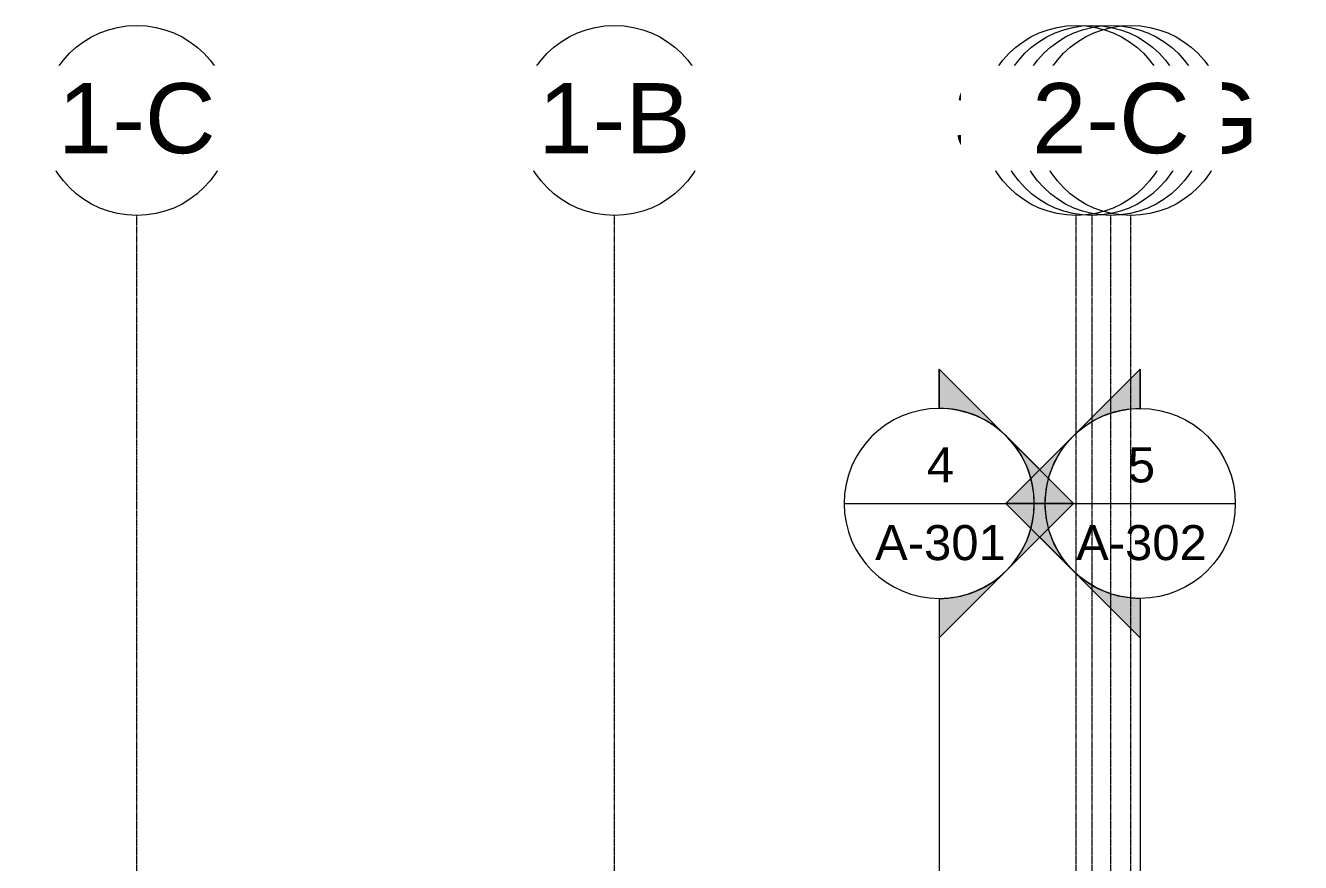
# Model space of a CAD drawing. Header units: inches. Extents: x -23227 to -2744, y -314 to 853.
# Drawn here: x -12993 to -12349, y 412 to 835 of the extents above; entities that cross this region are included whole.
import ezdxf

# ---------------------------------------------------------------- set-up
doc = ezdxf.new("R2010")
doc.units = ezdxf.units.IN
doc.header["$MEASUREMENT"] = 0
doc.linetypes.add('Grid Line 1_2_', pattern=[0.875, 0.5, -0.125, 0.125, -0.125])
for name, color, linetype, lineweight in [('G-ANNO-SYMB', 111, 'Continuous', 9), ('S-GRID', 1, 'Continuous', 9), ('S-GRID-IDEN', 1, 'Continuous', 9)]:
    doc.layers.add(name, color=color, linetype=linetype, lineweight=lineweight)
doc.styles.add('Arial_1', font='arial.ttf', dxfattribs={"height": 35.407186})
doc.styles.add('Arial_2', font='arial.ttf', dxfattribs={"height": 17.703593})

# ---------------------------------------------------------------- blocks, each defined once
blk = doc.blocks.new('Grid - Grid Head - Circle-14747-Section 5')
at = {"layer": 'S-GRID-IDEN'}
blk.add_circle((21143.8, 786.66), 48, dxfattribs=at)
blk = doc.blocks.new('Section - Section Head - Filled-1526-Section 5')
at = {"layer": 'G-ANNO-SYMB'}
h = blk.add_hatch(color=256, dxfattribs=at)
edge = h.paths.add_edge_path(flags=0)
edge.add_arc((22272.83, 593.16), 48.06, 47.9216, 90)
edge.add_line((22272.83, 641.22), (22272.83, 661.04))
edge.add_line((22272.83, 661.04), (22305.04, 628.83))
h = blk.add_hatch(color=256, dxfattribs=at)
edge = h.paths.add_edge_path(flags=0)
edge.add_line((22306.77, 627.1), (22340.72, 593.16))
edge.add_line((22340.72, 593.16), (22320.83, 593.16))
edge.add_arc((22272.83, 593.16), 48, 360, 405)
h = blk.add_hatch(color=256, dxfattribs=at)
edge = h.paths.add_edge_path(flags=0)
edge.add_arc((22272.83, 593.16), 48, 315, 360)
edge.add_line((22320.83, 593.16), (22340.72, 593.16))
edge.add_line((22340.72, 593.16), (22306.77, 559.22))
h = blk.add_hatch(color=256, dxfattribs=at)
edge = h.paths.add_edge_path(flags=0)
edge.add_line((22305.04, 557.48), (22272.83, 525.27))
edge.add_line((22272.83, 525.27), (22272.83, 545.09))
edge.add_arc((22272.83, 593.16), 48.06, 270, 312.0784)
for p, q in [((22340.72, 593.16), (22272.83, 661.04)), ((22272.83, 641.16), (22272.83, 661.04)), ((22305.04, 628.83), (22272.83, 661.04)), ((22272.83, 661.04), (22272.83, 641.22)), ((22340.72, 593.16), (22306.77, 627.1)), ((22340.72, 593.16), (22272.83, 525.27)), ((22306.77, 559.22), (22340.72, 593.16)), ((22320.83, 593.16), (22340.72, 593.16)), ((22340.72, 593.16), (22320.83, 593.16)), ((22272.83, 525.27), (22305.04, 557.48)), ((22272.83, 545.16), (22272.83, 525.27)), ((22272.83, 545.09), (22272.83, 525.27))]:
    blk.add_line(p, q, dxfattribs=at)
for radius, start, end in [(48, 90, 270), (48.06, 47.9216, 90), (48, 270, 90), (48, 360, 45), (48, 315, 360), (48.06, 270, 312.0784)]:
    blk.add_arc((22272.83, 593.16), radius, start, end, dxfattribs=at)

msp = doc.modelspace()

# ---------------------------------------------------------------- linework, layer by layer
at = {"layer": 'G-ANNO-SYMB'}
for p, q in [((-12579.52584, 593.15708), (-12483.52584, 593.15708)), ((-12478.00196, 593.15708), (-12382.00196, 593.15708)), ((-12531.52584, 545.15708), (-12531.52584, -79.66081)), ((-12430.00196, 545.15708), (-12430.00196, -79.66081))]:
    msp.add_line(p, q, dxfattribs=at)
at = {"layer": 'S-GRID', "linetype": 'Grid Line 1_2_'}
for p, q in [((-12936.80612, -273.16081), (-12936.80612, 738.65708)), ((-12936.80612, -273.16081), (-12936.80612, 738.65708)), ((-12695.55612, -273.16081), (-12695.55612, 738.65708)), ((-12695.55612, -273.16081), (-12695.55612, 738.65708)), ((-12462.30612, -273.16081), (-12462.30612, 738.65708)), ((-12454.30612, -273.16081), (-12454.30612, 738.65708)), ((-12444.80612, -273.16081), (-12444.80612, 738.65708)), ((-12444.80612, -273.16081), (-12444.80612, 738.65708)), ((-12434.80612, -273.16081), (-12434.80612, 738.65708))]:
    msp.add_line(p, q, dxfattribs=at)

# ---------------------------------------------------------------- block references
at = {"layer": 'G-ANNO-SYMB'}
msp.add_blockref('Section - Section Head - Filled-1526-Section 5', (-34804.35893, 0), dxfattribs=at)
at = {"layer": 'G-ANNO-SYMB', "extrusion": (0, 0, -1)}
msp.add_blockref('Section - Section Head - Filled-1526-Section 5', (-9842.83113, 0), dxfattribs=at)
at = {"layer": 'S-GRID-IDEN'}
for p in [(-34080.60893, 0), (-33839.35893, 0), (-33598.10893, 0)]:
    msp.add_blockref('Grid - Grid Head - Circle-14747-Section 5', p, dxfattribs=at)

# ---------------------------------------------------------------- texts
at = {"layer": 'G-ANNO-SYMB', "attachment_point": 2, "line_spacing_factor": 0.938532, "style": 'Arial_2'}
for s, insert, char_height, width in [('4', (-12530.9111, 621.49532), 17.70359, 16.416), ('5', (-12429.38722, 621.49532), 17.70359, 16.416), ('A-301', (-12530.9111, 582.22284), 17.703593, 78.624), ('A-302', (-12429.38722, 582.22284), 17.703593, 78.624)]:
    msp.add_mtext(s, dxfattribs=dict(at, insert=insert, char_height=char_height, width=width))

# ---------------------------------------------------------------- next in the draw order: texts
at = {"layer": 'S-GRID-IDEN', "char_height": 35.407186, "width": 85.104, "attachment_point": 2, "line_spacing_factor": 0.938532, "style": 'Arial_1', "bg_fill": 3, "box_fill_scale": 1.25, "bg_fill_color": 0, "bg_fill_transparency": 0}
for s, insert in [('3-5', (-12936.81535, 805.53081)), ('3-4', (-12695.56535, 805.53081)), ('3-3', (-12454.31535, 805.53081))]:
    msp.add_mtext(s, dxfattribs=dict(at, insert=insert))

# ---------------------------------------------------------------- next in the draw order: block references
at = {"layer": 'S-GRID-IDEN'}
for p in [(-34080.60893, 0), (-33839.35893, 0), (-33606.10893, 0)]:
    msp.add_blockref('Grid - Grid Head - Circle-14747-Section 5', p, dxfattribs=at)

# ---------------------------------------------------------------- next in the draw order: texts
at = {"layer": 'S-GRID-IDEN', "char_height": 35.407186, "attachment_point": 2, "line_spacing_factor": 0.938532, "style": 'Arial_1', "bg_fill": 3, "box_fill_scale": 1.25, "bg_fill_color": 0, "bg_fill_transparency": 0}
for s, insert, width in [('1-C', (-12936.81535, 805.53081), 94.608), ('1-B', (-12695.56535, 805.53081), 91.584), ('3-3.G', (-12462.31535, 805.53081), 147.312)]:
    msp.add_mtext(s, dxfattribs=dict(at, insert=insert, width=width))

# ---------------------------------------------------------------- next in the draw order: block references
at = {"layer": 'S-GRID-IDEN'}
msp.add_blockref('Grid - Grid Head - Circle-14747-Section 5', (-33588.60893, 0), dxfattribs=at)

# ---------------------------------------------------------------- next in the draw order: texts
at = {"layer": 'S-GRID-IDEN', "insert": (-12444.81535, 805.53081), "char_height": 35.407186, "width": 91.584, "attachment_point": 2, "line_spacing_factor": 0.938532, "style": 'Arial_1', "bg_fill": 3, "box_fill_scale": 1.25, "bg_fill_color": 0, "bg_fill_transparency": 0}
msp.add_mtext('1-A', dxfattribs=at)

# ---------------------------------------------------------------- next in the draw order: block references
at = {"layer": 'S-GRID-IDEN'}
msp.add_blockref('Grid - Grid Head - Circle-14747-Section 5', (-33578.60893, 0), dxfattribs=at)

# ---------------------------------------------------------------- next in the draw order: texts
at = {"layer": 'S-GRID-IDEN', "insert": (-12434.81535, 805.53081), "char_height": 35.407186, "width": 153.792, "attachment_point": 2, "line_spacing_factor": 0.938532, "style": 'Arial_1', "bg_fill": 3, "box_fill_scale": 1.25, "bg_fill_color": 0, "bg_fill_transparency": 0}
msp.add_mtext('1-A.G', dxfattribs=at)

# ---------------------------------------------------------------- next in the draw order: block references
at = {"layer": 'S-GRID-IDEN'}
msp.add_blockref('Grid - Grid Head - Circle-14747-Section 5', (-33588.60893, 0), dxfattribs=at)

# ---------------------------------------------------------------- next in the draw order: texts
at = {"layer": 'S-GRID-IDEN', "insert": (-12444.81535, 805.53081), "char_height": 35.407186, "width": 94.608, "attachment_point": 2, "line_spacing_factor": 0.938532, "style": 'Arial_1', "bg_fill": 3, "box_fill_scale": 1.25, "bg_fill_color": 0, "bg_fill_transparency": 0}
msp.add_mtext('2-C', dxfattribs=at)

doc.saveas('drawing.dxf')
